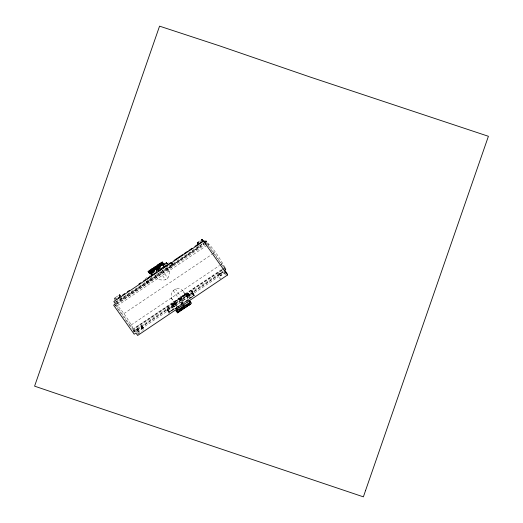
<?xml version="1.0" encoding="UTF-8"?>
<svg xmlns="http://www.w3.org/2000/svg" width="523" height="523" viewBox="0 0 523 523"><rect width="100%" height="100%" fill="white"/><g stroke="black" fill="none" stroke-linecap="round" stroke-linejoin="round"><path stroke-width="0.39" stroke-dasharray="2.62 1.96" d="M166.615 267.796L169.406 271.731L168.805 276.275L167.295 279.007A2.543 2.242 -17.9 0 1 166.53 279.524C163.666 280.341 159.901 280.308 157.482 278.648A9.316 1.373 56.1 0 1 155.664 276.569L154.318 274.634M174.741 303.517L173.544 301.869A16.298 2.406 56.1 0 1 171.269 297.966C170.034 291.115 176.434 285.839 182.534 290.317L187.783 297.731L187.482 297.868A9.492 1.523 -35.3 0 0 183.364 300.189L175.414 288.971M174.865 302.706L172.668 304.144M188.339 293.638L186.149 295.077M152.618 272.79L152.716 271.868L152.481 273.169L152.683 271.895M166.236 263.919C166.543 261.513 165.353 264.252 166.236 263.919L166.209 262.827L165.968 264.095M174.852 304.236C175.166 301.83 173.976 304.569 174.852 304.236L174.826 303.144L174.59 304.412M188.332 295.168C188.195 292.324 187.999 297.371 188.306 293.985M166.255 263.958L166.419 262.193L164.052 263.827M174.826 303.052L172.361 304.641L172.041 306.949L173.734 309.204L169.145 312.29L168.968 313.565M152.703 272.052L152.056 272.895A1.621 0.353 14.5 0 0 151.454 272.771L150.702 272.764M166.19 264.226L166.53 263.991L166.164 263.128M172.838 303.994L173.551 304.02A1.621 0.353 14.5 0 1 174.159 304.144L174.453 305.628M174.78 303.445L174.878 302.516L172.675 304.098M187.875 297.031L186.28 294.946L187.031 294.952A1.621 0.353 14.5 0 1 187.633 295.077L187.947 296.417M188.26 294.377L188.626 295.247A1.621 0.353 14.5 0 1 189.228 295.423L189.927 295.783M165.902 264.71L165.536 263.827L166.131 263.429M221.974 270.175L133.934 329.425L133.659 331.464L132.888 330.373M206.167 243.234L206.441 241.168L205.689 240.09L203.682 241.436M225.08 269.94L225.354 267.9L222.654 269.659L225.354 267.9L224.949 270.809L134.195 331.889M114.249 300.405L114.537 298.326L115.714 297.535L115.524 298.921M115.792 299.751L114.629 298.077L115.583 297.437L117.126 299.699M115.354 297.587L116.904 299.777M115.583 297.437L119.78 294.619L121.329 296.842M115.799 302.595L115.995 301.209M118.937 295.188L120.486 297.378M120.793 296.534L119.656 294.678L120.813 296.351M119.558 296.201L119.63 294.894M198.518 245.666L198.23 247.745L120.918 299.784L121.303 297.005M133.62 331.615L133.921 329.431M134.483 331.961L134.686 330.503L133.502 328.817A16.298 2.386 56.1 0 1 131.221 324.92A18.998 2.778 56.1 0 0 123.912 313.604A19.645 2.877 56.1 0 0 117.427 305.602A9.316 1.366 56.1 0 1 116.413 304.491M136.124 332.17L136.771 329.019L138.222 331.477L136.601 329.183L137.556 328.509L139.105 330.699L138.157 331.34M137.327 328.66L138.883 330.83M137.778 333.667L138.065 331.589L136.51 329.398M138.857 333.569L139.236 330.798M165.686 266.482L162.372 261.755A7.172 1.151 -35.3 0 0 155.612 266.305L154.716 266.92A7.172 1.151 -35.3 0 0 147.917 271.483L154.913 266.743L157.756 270.757M147.989 271.509L150.428 274.948M147.028 281.165L146.865 282.315L146.028 281.132M146.97 282.243L147.146 280.975M148.82 270.96L151.258 274.398M141.628 325.751L143.276 328.078L141.628 325.751L140.916 326.228L142.465 328.418M143.276 328.078L142.89 330.856L141.341 328.666L141.602 325.966M148.14 280.374L147.375 279.347M149.454 270.548L152.298 274.549M150.238 270.005L152.67 273.451M150.363 269.94L152.801 273.379M142.308 328.607L140.765 326.359L142.308 328.607L138.065 331.589M149.035 279.812L152.226 277.667M150.5 269.848L152.938 273.287M150.637 269.737L153.076 273.176M149.957 275.588L150.591 272.738L152.35 275.105M154.71 273.804L152.945 271.254L150.572 272.895M151.16 269.384L153.599 272.823M151.65 274.575L150.729 273.111M151.304 269.306L154.442 273.738M143.302 327.882L141.753 325.692L143.302 327.882L142.315 328.549M151.402 269.24L154.448 273.692M151.565 269.116L154.004 272.555M152.056 268.783L154.494 272.221M152.337 268.613L154.775 272.052M151.618 278.066L151.833 276.536M153.004 268.142L155.442 271.587M153.147 268.064L155.991 272.058M152.781 271.267L153.559 272.895M153.226 268.011L155.664 271.45M153.37 267.9L155.808 271.339M152.945 271.254L152.742 271.692L153.043 271.424A9.492 1.523 -35.3 0 1 157.299 268.116L158.9 266.599L160.554 269.142M152.821 273.045L153.043 271.424M153.906 267.534L156.75 271.548M154.167 267.377L157.018 271.391M154.259 267.299L156.907 271.038M154.821 266.848L157.75 270.816M155.011 266.678L157.854 270.692M155.148 266.567L157.586 270.012M155.285 266.495L157.724 269.933M155.998 266.129L158.802 270.208M156.089 266.089L158.933 270.103M156.22 265.998L158.659 269.437M156.357 265.893L158.789 269.332M156.704 270.705L156.181 269.443L156.985 270.587M156.181 269.443L156.972 270.692M156.893 265.527L159.332 268.966M157.031 265.455L159.953 269.41L157.109 265.383M157.253 265.285L159.692 268.724M157.769 264.939L159.803 267.802M158.985 268.92L157.273 269.966L157.338 269.208L159.07 268.044L157.364 269.744M158.194 269.875L157.403 268.626L158.208 269.763M157.325 270.038L157.39 269.28L159.123 268.116L157.312 269.672M158.038 264.775L160.476 268.214M158.208 264.645L161.267 268.94M158.698 264.318L161.542 268.312M158.855 264.226L161.699 268.24M158.953 264.161L161.797 268.175M159.103 264.043L161.535 267.482M159.626 263.69L162.058 267.135M159.757 263.618L162.601 267.632M159.894 263.527L162.738 267.541M158.894 266.789L159.593 266.573A9.492 1.523 -35.3 0 1 163.712 264.252L164.072 263.67L165.327 265.442M160.025 263.422L162.869 267.436M160.62 263.023L163.058 266.462M160.698 262.984L163.542 266.998M160.803 262.912L163.241 266.351M160.934 262.808L163.457 266.338M163.379 266.214L162.849 264.958L164.059 266.665M162.849 264.958L163.568 266.089M163.712 264.252L163.372 266.678L162.038 267.573M166.196 262.67L166.262 262.2L167.301 263.677M166.36 268.188L155.076 275.739L155.664 276.569L115.021 302.693L203.741 242.986M167.831 267.057L166.68 265.553M169.197 266.214L172.407 264.128L171.655 262.984M172.623 262.507L172.178 265.272L172.936 266.344L115.295 305.144M172.577 263.952L171.812 262.879M167.027 307.197L167.791 308.269M167.785 306.648L168.543 307.727L167.785 306.655M167.929 306.615L168.7 307.622M169.177 311.943L173.577 308.988L169.164 312.048L167.661 309.793L167.393 311.126L166.634 310.067M167.798 308.191L167.288 311.198L168.543 312.97M171.119 304.471L171.89 305.478M171.354 304.242L172.119 305.282M173.309 309.492L169.119 312.473L167.438 310.106M172.361 304.641L174.035 307.008L173.714 309.328L189.914 298.43L190.235 296.11L188.084 293.03M174.179 306.622L172.407 304.072L174.944 302.366L176.722 304.87M174.035 307.008L176.558 304.883L174.878 302.516M175.61 308.766L175.859 308.243M175.806 308.635L175.944 308.23L178.794 312.244M176.173 308.106L179.023 312.107M171.23 297.894L176.493 305.327L176.558 304.883M176.258 308.04L179.108 312.035M176.48 307.472L176.82 305.04A9.492 1.523 -35.3 0 1 181.076 301.732L179.415 299.215L180.219 298.372L180.997 297.849L182.893 300.333L183.383 300.039L181.71 297.672L180.991 298.038L182.651 300.392M176.852 307.635L178.075 309.341M177.12 307.459L175.44 308.577M177.925 306.936L180.866 310.884L178.735 308.06M178.18 306.746L179.402 308.465M183.155 306.668L184.371 308.446L177.604 313.048L175.833 310.812M179.415 299.215L179.396 299.365A8.335 1.34 -35.3 0 1 181.69 297.822L181.71 297.672M178.84 306.315L180.062 308.034M178.284 312.604L176.656 310.296M179.768 305.694L177.258 307.347M180.527 305.164L181.769 304.196M179.696 311.649L178.48 309.917M179.827 311.584L178.611 309.845M180.788 305.007L182.011 306.726M179.964 311.486L177.526 308.047M180.919 305.288L181.115 304.706M182.808 302.608L182.802 302.242L181.102 303.654L181.167 302.895L182.9 301.732L182.893 302.216L181.141 303.36M180.102 311.381L177.663 307.923M181.154 303.726L181.167 302.895M180.219 298.372L181.893 300.738L181.095 301.581M181.03 310.76L179.814 309.015M181.52 310.407L180.304 308.688M181.69 310.316L180.468 308.59M182.475 304.144L182.619 303.739M182.9 301.732L182.893 302.216M181.801 310.237L180.579 308.518M181.952 310.132L180.33 307.825M182.841 303.621L185.691 307.622M182.468 309.786L181.252 308.047M182.828 309.544L180.396 306.105M221.589 269.535L133.502 328.817L185.266 294.874L185.998 296.175L186.168 294.92L187.829 297.397M183.37 309.178L182.154 307.439M183.501 309.093L182.279 307.374M184.39 302.549L184.828 302.255M183.632 309.021L182.416 307.282M183.73 308.923L181.697 306.053M187.652 297.515L185.881 295.011M184.299 308.374L183.063 306.772M184.475 308.322L182.847 306.014M185.319 301.941L185.717 301.673M177.375 313.127A7.172 1.151 -35.3 0 1 184.142 308.577L185.077 307.949A7.172 1.151 -35.3 0 1 191.836 303.399L184.848 308.073M186.24 301.32L187.554 300.437M185.462 307.772L184.246 306.033M185.547 307.733L183.521 304.844M185.815 307.537L183.383 304.072M187.149 300.294L187.482 297.868M186.358 307.171L185.142 305.432M187.783 297.731L190.039 295.815L190.235 296.11M188.411 293.351L185.874 295.057M187.541 300.738L187.6 300.346M186.718 306.929L185.096 304.615M189.764 298.195L194.17 295.129L189.764 298.195L188.241 296.051L188.561 293.743L186.103 295.397M187.234 306.563L186.018 304.844M187.384 306.478L186.168 304.759M187.502 306.4L185.469 303.536M187.672 306.288L186.456 304.549M188.162 305.955L186.946 304.216M188.417 305.805L186.796 303.49M197.223 242.469L198.224 244.424M188.568 305.667L186.123 302.248M190.182 295.855L188.417 293.305M189.084 305.334L187.868 303.595M197.929 242.018L199.1 243.633M189.359 305.171L188.143 303.432M198.073 241.92L199.237 243.561L198.073 241.92L197.086 242.613L198.348 244.339M191.477 290.69L192.235 291.749M190.084 304.661L188.868 302.928M190.163 304.628L188.947 302.889M190.267 304.556L189.051 302.817M192.242 290.173L193.046 291.389L192.667 294.122M190.398 304.438L188.777 302.144M190.908 304.111L188.47 300.673M192.634 293.089L194.157 295.24M192.595 294.155L192.771 292.9M200.812 242.149L201.1 240.064M201.277 239.822L202.238 239.116L203.395 240.789M201.512 239.599L203.068 241.789M202.113 239.384L203.63 241.41M188.254 295.94L192.843 292.854L194.497 295.397L192.817 293.03M202.081 240.665L202.277 239.273L198.067 241.986M203.637 242.855L203.44 244.241L201.891 242.051M205.291 242.999L205.689 240.09M219.032 273.849L220.588 276.039L220.203 278.818L218.647 276.628L219.196 273.542L220.732 275.798M219.902 273.091L221.458 275.248M221.602 275.183L220.046 272.993L219.065 273.66L220.706 275.961M224.053 271.738L223.864 273.124L225.413 275.314L225.701 273.235M188.064 295.345L188.306 294.076M184.279 294.691L184.887 294.233M155.566 266.344L158.038 269.822M182.187 303.974L182.233 303.935A7.172 1.151 -35.3 0 1 187.411 300.261M148.146 271.404L150.578 274.85M157.9 269.855L155.377 266.488L162.365 261.794M185.05 294.573L173.976 302.477L175.146 304.314A1.621 0.353 14.5 0 1 175.748 304.491L176.454 304.85M166.366 268.116L166.955 268.966L203.807 243.018M204.467 242.554L206.441 241.168L207.03 241.999A9.316 1.366 56.1 0 0 208.847 244.078A19.645 2.877 56.1 0 1 215.332 252.073A18.998 2.778 56.1 0 1 222.641 263.389A16.298 2.386 56.1 0 0 224.923 267.292L226.113 268.972L224.772 269.875M150.722 273.15L151.905 274.601M157.397 268.659L158.038 269.633M145.368 278.674L147.153 277.478M167.772 263.605L168.962 262.801M204.415 242.528L206.441 241.168M115.609 303.523L203.689 244.241M116.041 303.575L205.604 243.332M116.551 304.275L204.768 244.941M117.427 305.602L206.173 245.875M206.84 245.424L208.847 244.078M123.912 313.604L211.946 254.355M212.626 253.897L215.332 252.073M131.221 324.92L219.3 265.638M219.967 265.187L222.641 263.389M222.255 269.09L224.923 267.292M185.266 294.88L173.976 302.477L184.835 294.272L221.981 270.097M186.155 295.031L188.358 293.449L189.973 296.286M133.594 331.157L223.164 270.921M172.25 305.419L188.45 294.521M133.437 332.314L223.674 271.62M174.558 304.713L175.146 304.314M188.032 295.645L188.626 295.247M172.054 306.838L167.465 309.923L169.145 312.29M167.445 310.054L172.041 306.949M188.241 296.051L192.824 292.978M181.893 300.738L182.677 300.215M141.341 328.666L218.647 276.628M181.22 302.967L182.952 301.804M182.854 302.314L181.108 303.307M181.102 303.654L182.762 302.536M194.523 295.22L189.777 298.084M190.333 298.202L193.902 295.802M181.775 304.144L181.337 304.549A7.172 1.151 -35.3 0 0 175.055 308.688M182.22 304.013L183.73 303.026M137.68 334.36L141.543 331.759M184.344 294.795L182.991 295.665L184.848 294.259A16.298 2.406 56.1 0 1 182.56 290.37L182.56 290.37M184.789 294.305L186.031 295.926M164.176 263.697L164.935 263.703A1.621 0.353 14.5 0 1 165.536 263.827M154.677 266.933L157.56 270.934M169.406 271.731L168.772 271.045A9.316 1.373 56.1 0 1 166.955 268.966M208.121 245.483L225.184 269.561M202.139 239.214L203.303 240.855M201.29 239.75L202.068 240.848M224.027 271.993L224.805 273.084L220.608 275.876L218.3 272.614M197.204 242.535L198.367 244.176M197.452 246.653L198.23 247.745M171.165 262.193L172.42 263.971M171.086 262.487L172.211 264.207L171.073 262.598M171.407 264.056L172.244 265.239M191.836 293.083L193.928 295.894M166.419 262.193L168.184 264.743M166.164 262.317L167.916 264.716M188.241 293.462L190.012 295.966M188.26 293.566L189.941 295.933M164.065 263.729L165.726 266.194M186.051 294.939L187.822 297.443M189.398 299.96L191.83 303.438M162.28 261.86L164.712 265.344M162.123 262.003L164.555 265.442M189.143 300.209L191.581 303.647M161.692 262.291L164.13 265.743M188.718 300.503L191.156 303.941M161.607 262.35L164.039 265.802M188.626 300.562L191.065 304M163.954 265.861L161.444 262.448L163.882 265.906M188.542 300.614L190.98 304.059M162.66 265.089L163.464 266.227M159.613 266.423L161.287 268.789M162.208 270.273L167.87 278.256M184.946 304.732L186.574 307.04L184.057 303.641M158.123 267.122L159.796 269.489M157.299 268.116L165.582 279.805M173.12 290.5L181.076 301.732M182.592 304.549L185.064 308.027M183.723 306.223L184.926 308.06L182.409 304.628M155.383 266.429L157.815 269.927M183.128 305.824L184.841 308.132M182.998 305.863L184.612 308.21L182.991 305.922M183.083 306.655L184.371 308.446M182.919 306.857L184.181 308.563M182.507 306.36L184.129 308.655M155.985 269.574L157.201 271.287M180.258 306.197L182.69 309.655L180.991 307.393M154.932 271.914L152.494 268.476L154.926 271.934M174.76 302.529L176.539 305.033M155.331 275.392L158.129 279.341M152.056 272.895L152.389 273.366M152.481 274.425L149.643 270.391L152.402 274.49M172.773 303.987L174.447 306.354M150.585 272.797L152.245 275.261M174.355 306.465L172.688 303.987L174.303 306.831M172.57 304.007L174.349 306.511M150.408 272.96L152.206 275.575M148.748 270.999L151.186 274.451M176.584 310.348L178.206 312.656M148.656 271.058L151.101 274.575M176.499 310.414L178.121 312.715M148.571 271.123L151.01 274.568M176.408 310.472L178.029 312.774M175.983 310.76L177.604 313.048M147.911 271.483L150.343 274.967M174.93 309.727L177.454 313.153M167.641 309.904L169.164 312.048M146.97 282.257L147.728 283.329M118.793 295.286L120.342 297.476M119.368 297.594L120.918 299.784M136.764 329.039L138.32 331.229M136.608 329.15L138.249 331.307M116.021 305.184L132.652 328.66A11.133 1.628 56.1 0 1 132.973 330.144M114.694 304.484L128.521 324.005M128.985 324.652L131.75 328.555M114.746 304.765L115.452 305.759A20.874 3.053 56.1 0 1 115.688 305.282M152.729 271.895L152.755 272.986M207.01 243.855A20.874 3.053 56.1 0 1 207.441 243.659L224.073 267.135A11.133 1.628 56.1 0 1 224.308 268.848M187.966 299.934A7.172 1.151 -35.3 0 1 188.496 299.646M151.827 274.64A7.172 1.151 -35.3 0 1 152.396 274.202M162.47 267.371A7.172 1.151 -35.3 0 1 163.058 266.992M149.33 270.6L152.134 274.693L149.33 270.6M152.226 268.672L154.658 272.13L152.226 268.672M154.037 267.449L156.88 271.483L154.037 267.449M157.926 264.834L160.358 268.292L157.926 264.834M176.074 308.165L178.918 312.192L176.074 308.165M180.625 311.008L179.409 309.309L180.625 311.008M186.646 301.039L187.862 302.771L186.646 301.039M188.319 305.85L187.103 304.144L188.319 305.85M189.221 305.242L187.999 303.543L189.221 305.242M191.313 290.808L192.065 291.939L191.313 290.801M189.489 305.046L188.267 303.347L189.489 305.046M191.745 303.497L190.111 301.248L191.745 303.497"/><path stroke-width="0.78" d="M203.539 241.208L113.824 301.562L115.485 303.909L113.622 305.164L134.189 334.19L135.934 333.02L137.667 335.465L227.505 275.026L203.539 241.208L203.63 240.528M227.505 275.026L227.597 274.346L225.021 270.718M117.963 298.156L119.989 296.796M122.683 294.985L124.709 293.619M127.409 291.808L129.429 290.442M138.876 284.094L140.896 282.727M143.596 280.916L145.623 279.55M148.316 277.739L150.343 276.379M153.043 274.562L155.063 273.202M158.436 270.934L161.81 268.659M163.156 267.756L166.53 265.488M169.23 263.67L171.25 262.311M173.95 260.493L182.723 254.596M184.07 253.688L187.443 251.419M188.79 250.51L192.163 248.242M194.863 246.425L202.283 241.436M146.976 278.746L148.761 277.543M150.009 276.706L151.977 275.379M154.599 273.614L156.567 272.293M157.881 271.411L161.816 268.763M163.124 267.881L168.19 264.475M204.048 241.11L206.114 244.032M205.291 242.999L206.049 244.071M224.949 270.809L225.707 271.882M365.577 490.463L363.387 496.85L51.692 391.969A413.719 88.557 19.2 0 0 44.22 389.419L34.59 386.157L159.561 26.15L219.954 45.991L310.002 76.986L488.41 136.287L365.577 490.463"/></g></svg>
